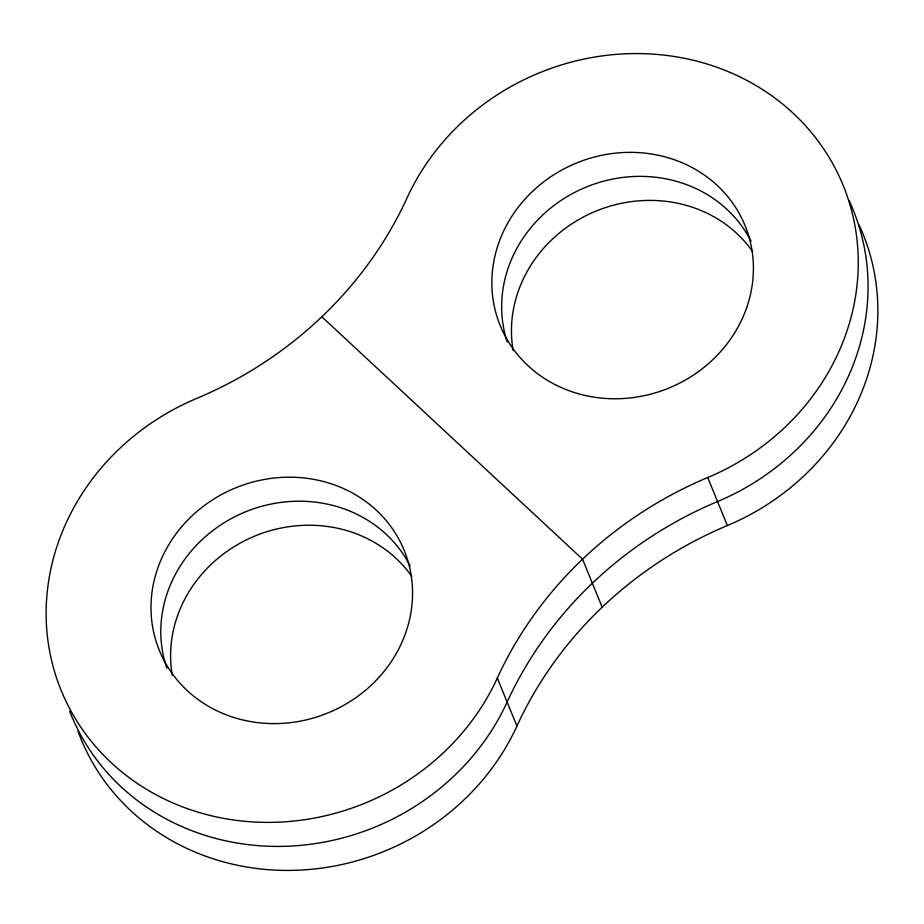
<?xml version="1.0" encoding="UTF-8"?>
<svg xmlns="http://www.w3.org/2000/svg" width="924" height="924" viewBox="0 0 924 924"><rect width="100%" height="100%" fill="white"/><g stroke="black" fill="none" stroke-linecap="round" stroke-linejoin="round"><path stroke-width="1.39" d="M321.841 316.759L582.547 559.205L602.159 607.241M707.738 477.523A384.349 353.534 -22.2 0 0 497.32 678.054A238.265 219.161 -22.2 0 1 111.342 762.82A238.265 219.161 -22.2 0 1 196.662 398.44A384.349 353.534 -22.2 0 0 407.068 197.909A238.265 219.161 -22.2 0 1 793.058 113.144A238.265 219.161 -22.2 0 1 707.738 477.523L727.338 525.56A384.349 353.534 -22.2 0 0 516.932 726.091A238.265 219.161 -22.2 0 1 290.529 870.408A238.265 219.161 -22.2 0 1 77.986 731.242M497.32 678.054L516.932 726.091M507.23 342.019A132.248 121.645 -22.2 0 1 585.851 187.202A132.248 121.645 -22.2 0 1 751.027 241.21M849.248 200.878A238.265 219.161 -22.2 0 1 717.544 501.547A384.349 353.534 -22.2 0 0 507.126 702.067A238.265 219.161 -22.2 0 1 283.044 846.361A238.265 219.161 -22.2 0 1 69.693 711.261M166.794 668.121A132.248 121.645 -22.2 0 1 244.329 512.323A132.248 121.645 -22.2 0 1 410.175 566.054M172.314 675.421A132.248 121.645 -22.2 0 1 254.805 536.07A132.248 121.645 -22.2 0 1 411.769 576.414M513.167 350.577A132.248 121.645 -22.2 0 1 595.657 211.226A132.248 121.645 -22.2 0 1 752.621 251.571M859.054 224.902A238.265 219.161 -22.2 0 1 727.338 525.56M585.862 395.622A132.248 121.645 -22.2 0 0 749.699 239.489A132.248 121.645 -22.2 0 0 532.316 191.568A132.248 121.645 -22.2 0 0 585.862 395.622M245.01 720.466A132.248 121.645 -22.2 0 0 408.847 564.321A132.248 121.645 -22.2 0 0 191.453 516.412A132.248 121.645 -22.2 0 0 245.01 720.466"/></g></svg>
